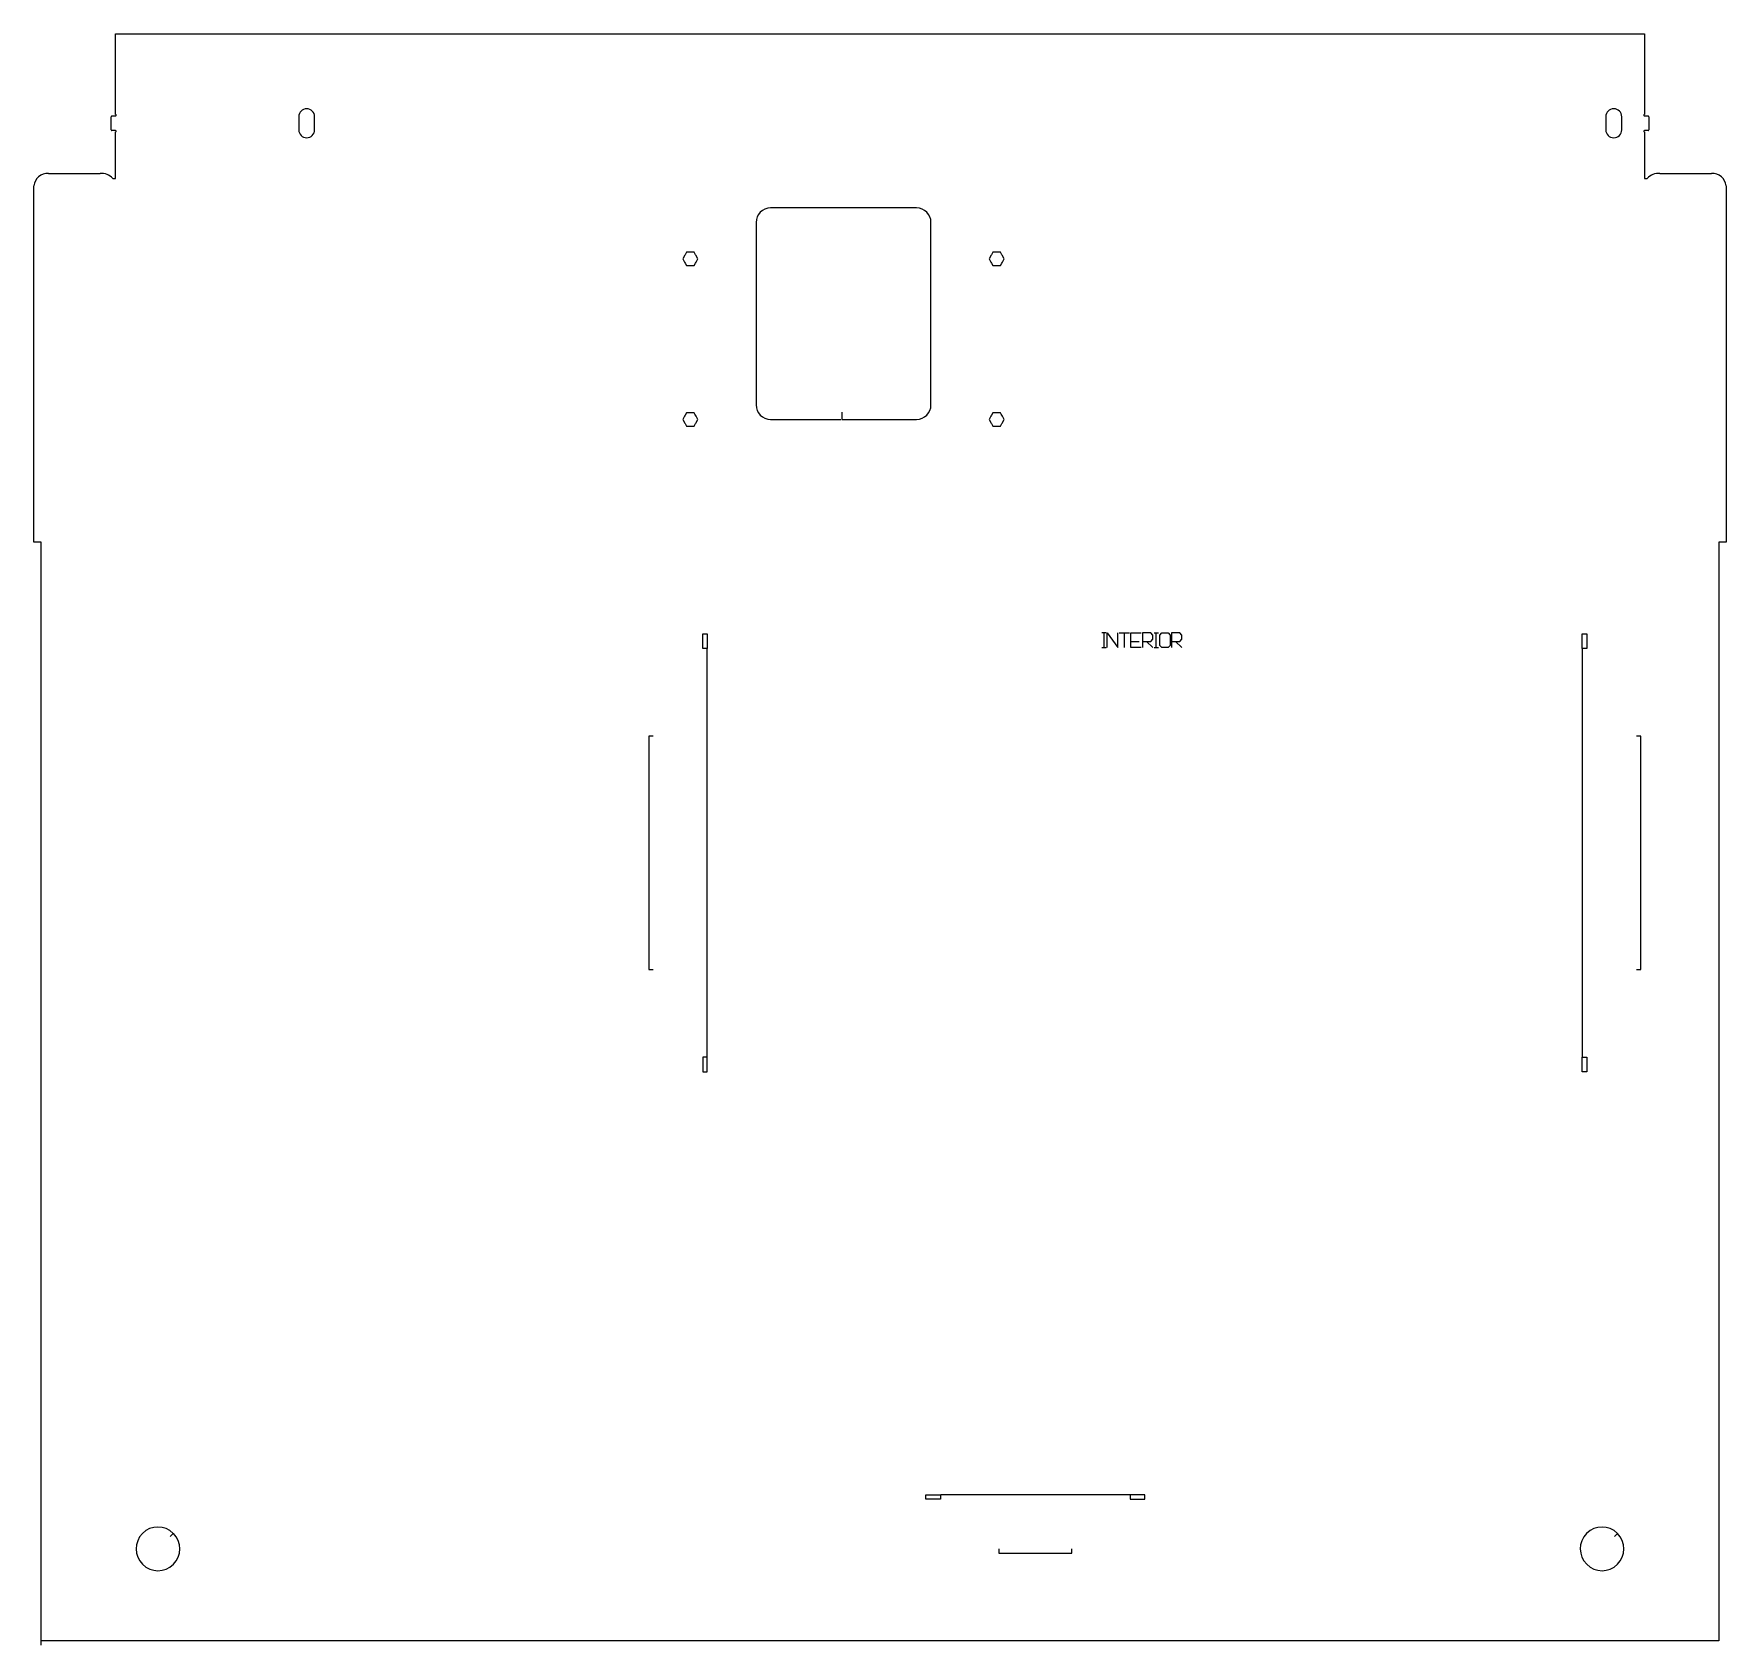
# Model space of a CAD drawing. Extents: x 13 to 1174, y 1 to 1105.
import ezdxf

# ---------------------------------------------------------------- set-up
doc = ezdxf.new("R2010")
doc.units = 0

msp = doc.modelspace()

# ---------------------------------------------------------------- linework, layer by layer
for p, q in [((69.45, 1049.53), (69.45, 1104.84)), ((69.45, 1104.84), (1117.55, 1104.84)), ((1117.55, 1104.84), (1117.55, 1049.53)), ((66.45, 1039.08), (66.45, 1048.08)), ((67, 1048.63), (69.5, 1048.63)), ((195.05, 1048.08), (195.05, 1039.08)), ((205.95, 1039.08), (205.95, 1048.08)), ((1091.05, 1048.08), (1091.05, 1039.08)), ((1101.95, 1039.08), (1101.95, 1048.08)), ((1117.5, 1048.63), (1120, 1048.63)), ((1120.55, 1048.08), (1120.55, 1039.08)), ((69.5, 1038.53), (67, 1038.53)), ((69.45, 1005.64), (69.45, 1037.64)), ((1120, 1038.53), (1117.5, 1038.53)), ((1117.55, 1037.64), (1117.55, 1005.64)), ((13.45, 756.54), (13.45, 1000.6)), ((23.5, 1009.14), (58.83, 1009.14)), ((67.52, 1005.64), (69.45, 1005.64)), ((1117.55, 1005.64), (1119.48, 1005.64)), ((1128.17, 1009.14), (1163.5, 1009.14)), ((1173.55, 1000.6), (1173.55, 756.54)), ((508.55, 975.59), (508.55, 850.59)), ((618.5, 985.54), (518.5, 985.54)), ((628.45, 850.59), (628.45, 975.59)), ((459.25, 952.28), (458.27, 950.59)), ((460.89, 955.12), (459.92, 953.44)), ((462.83, 955.12), (460.89, 955.12)), ((466.11, 955.12), (464.17, 955.12)), ((466.59, 954.29), (466.11, 955.12)), ((467.08, 953.44), (466.59, 954.29)), ((468.73, 950.59), (467.75, 952.28)), ((669.25, 952.28), (668.27, 950.59)), ((670.89, 955.12), (669.92, 953.44)), ((672.83, 955.12), (670.89, 955.12)), ((676.11, 955.12), (674.17, 955.12)), ((676.59, 954.29), (676.11, 955.12)), ((677.08, 953.44), (676.59, 954.29)), ((678.73, 950.59), (677.75, 952.28)), ((458.27, 950.59), (459.25, 948.91)), ((459.92, 947.75), (460.89, 946.07)), ((460.89, 946.07), (462.83, 946.07)), ((464.17, 946.07), (466.11, 946.07)), ((466.11, 946.07), (467.08, 947.75)), ((467.75, 948.91), (468.73, 950.59)), ((668.27, 950.59), (669.25, 948.91)), ((669.92, 947.75), (670.89, 946.07)), ((670.89, 946.07), (672.83, 946.07)), ((674.17, 946.07), (676.11, 946.07)), ((676.11, 946.07), (677.08, 947.75)), ((677.75, 948.91), (678.73, 950.59)), ((459.25, 842.28), (458.27, 840.59)), ((458.27, 840.59), (459.25, 838.91)), ((460.89, 845.12), (459.92, 843.44)), ((459.92, 837.75), (460.89, 836.07)), ((462.83, 845.12), (460.89, 845.12)), ((460.89, 836.07), (462.83, 836.07)), ((466.11, 845.12), (464.17, 845.12)), ((464.17, 836.07), (466.11, 836.07)), ((466.59, 844.29), (466.11, 845.12)), ((466.11, 836.07), (467.08, 837.75)), ((467.08, 843.44), (466.59, 844.29)), ((468.73, 840.59), (467.75, 842.28)), ((467.75, 838.91), (468.73, 840.59)), ((518.5, 840.64), (566.65, 840.64)), ((567.35, 845.59), (567.35, 840.64)), ((567.35, 840.64), (618.5, 840.64)), ((669.25, 842.28), (668.27, 840.59)), ((668.27, 840.59), (669.25, 838.91)), ((670.89, 845.12), (669.92, 843.44)), ((669.92, 837.75), (670.89, 836.07)), ((672.83, 845.12), (670.89, 845.12)), ((670.89, 836.07), (672.83, 836.07)), ((676.11, 845.12), (674.17, 845.12)), ((674.17, 836.07), (676.11, 836.07)), ((676.59, 844.29), (676.11, 845.12)), ((676.11, 836.07), (677.08, 837.75)), ((677.08, 843.44), (676.59, 844.29)), ((678.73, 840.59), (677.75, 842.28)), ((677.75, 838.91), (678.73, 840.59)), ((18.45, 756.54), (13.45, 756.54)), ((18.45, 3.62), (18.45, 756.54)), ((1173.55, 756.54), (1168.55, 756.54)), ((1168.55, 756.54), (1168.55, 3.57)), ((471.95, 683.55), (471.95, 693.65)), ((471.95, 693.65), (473.5, 693.65)), ((473.5, 693.65), (475.05, 693.65)), ((475.05, 693.65), (475.05, 683.55)), ((748.45, 694.25), (745.59, 694.25)), ((747.02, 694.25), (747.02, 684.25)), ((749.34, 684.25), (749.34, 694.25)), ((749.34, 694.25), (756.48, 684.25)), ((756.48, 684.25), (756.48, 694.25)), ((757.37, 694.25), (764.52, 694.25)), ((760.95, 694.25), (760.95, 684.25)), ((765.41, 684.25), (765.41, 694.25)), ((765.41, 694.25), (772.55, 694.25)), ((765.41, 688.53), (771.12, 688.53)), ((779.16, 694.25), (773.45, 694.25)), ((773.45, 694.25), (773.45, 684.25)), ((773.45, 688.53), (779.16, 688.53)), ((776.3, 688.53), (780.59, 684.25)), ((780.59, 692.82), (779.16, 694.25)), ((779.16, 688.53), (780.59, 689.96)), ((780.59, 689.96), (780.59, 692.82)), ((781.48, 694.25), (784.34, 694.25)), ((782.91, 684.25), (782.91, 694.25)), ((785.23, 692.82), (786.66, 694.25)), ((785.23, 685.68), (785.23, 692.82)), ((786.66, 684.25), (785.23, 685.68)), ((786.66, 694.25), (790.95, 694.25)), ((790.95, 694.25), (792.37, 692.82)), ((792.37, 685.68), (790.95, 684.25)), ((792.37, 692.82), (792.37, 685.68)), ((798.98, 694.25), (793.27, 694.25)), ((793.27, 694.25), (793.27, 684.25)), ((793.27, 688.53), (798.98, 688.53)), ((796.12, 688.53), (800.41, 684.25)), ((800.41, 692.82), (798.98, 694.25)), ((798.98, 688.53), (800.41, 689.96)), ((800.41, 689.96), (800.41, 692.82)), ((1074.95, 683.55), (1074.95, 693.65)), ((1074.95, 693.65), (1076.5, 693.65)), ((1076.5, 693.65), (1078.05, 693.65)), ((1078.05, 693.65), (1078.05, 683.55)), ((475.05, 683.55), (471.95, 683.55)), ((475.1, 403.7), (475.1, 683.5)), ((745.59, 684.25), (748.45, 684.25)), ((772.55, 684.25), (765.41, 684.25)), ((781.48, 684.25), (784.34, 684.25)), ((790.95, 684.25), (786.66, 684.25)), ((1074.9, 683.5), (1074.9, 403.7)), ((1078.05, 683.55), (1074.95, 683.55)), ((438, 623.6), (435, 623.6)), ((435, 623.6), (435, 463.6)), ((1115, 623.6), (1112, 623.6)), ((1115, 463.6), (1115, 623.6)), ((435, 463.6), (438, 463.6)), ((1112, 463.6), (1115, 463.6)), ((473.5, 403.65), (471.95, 403.65)), ((471.95, 403.65), (471.95, 393.55)), ((475.05, 403.65), (473.5, 403.65)), ((475.05, 393.55), (475.05, 403.65)), ((1074.95, 393.55), (1074.95, 403.65)), ((1074.95, 403.65), (1076.5, 403.65)), ((1076.5, 403.65), (1078.05, 403.65)), ((1078.05, 403.65), (1078.05, 393.55)), ((471.95, 393.55), (475.05, 393.55)), ((1078.05, 393.55), (1074.95, 393.55)), ((624.95, 100.55), (624.95, 103.65)), ((624.95, 103.65), (635.05, 103.65)), ((635.05, 100.55), (624.95, 100.55)), ((635.05, 103.65), (635.05, 102.1)), ((635.05, 102.1), (635.05, 100.55)), ((764.9, 103.7), (635.1, 103.7)), ((775.05, 103.65), (764.95, 103.65)), ((764.95, 103.65), (764.95, 100.55)), ((764.95, 100.55), (775.05, 100.55)), ((775.05, 102.1), (775.05, 103.65)), ((775.05, 100.55), (775.05, 102.1)), ((106.95, 75.13), (109.04, 77.21)), ((1096.95, 75.13), (1099.04, 77.21)), ((675, 66.6), (675, 63.6)), ((675, 63.6), (725, 63.6)), ((725, 63.6), (725, 66.6)), ((18.45, 0.62), (18.45, 3.62)), ((1168.55, 3.57), (18.5, 3.57))]:
    msp.add_line(p, q)
for centre, radius, start, end in [((67, 1048.08), 0.55, 90, 180), ((69.5, 1049.08), 0.45, 270, 96.34019), ((200.5, 1048.08), 5.45, 90, 180), ((200.5, 1048.08), 5.45, 0, 90), ((1096.5, 1048.08), 5.45, 90, 180), ((1096.5, 1048.08), 5.45, 0, 90), ((1117.5, 1049.08), 0.453, 83.65981, 270), ((1120, 1048.08), 0.55, 360, 90), ((67, 1039.08), 0.55, 180, 270), ((69.5, 1038.08), 0.443, 263.51693, 90), ((200.5, 1039.08), 5.45, 180, 0), ((1096.5, 1039.08), 5.45, 180, 0), ((1117.5, 1038.08), 0.45, 90, 276.48307), ((1120, 1039.08), 0.55, 270, 0), ((22.75, 999.84), 9.33, 85.38935, 175.32815), ((60.14, 999.84), 9.39, 38.16408, 98.01794), ((1126.86, 999.84), 9.39, 81.98206, 141.83592), ((1164.25, 999.84), 9.33, 4.67185, 94.61065), ((518.5, 975.59), 9.95, 90, 180), ((618.5, 975.59), 9.95, 0, 90), ((463.5, 950.59), 4.58, 141.47708, 158.3149), ((463.5, 950.59), 4.58, 81.58678, 98.41322), ((463.5, 950.59), 4.57, 21.6851, 38.52292), ((673.5, 950.59), 4.58, 141.47708, 158.3149), ((673.5, 950.59), 4.58, 81.58678, 98.41322), ((673.5, 950.59), 4.57, 21.6851, 38.52292), ((463.5, 950.59), 4.57, 201.5686, 218.42483), ((463.5, 950.59), 4.57, 261.56844, 278.43156), ((463.5, 950.59), 4.57, 321.57517, 338.4314), ((673.5, 950.59), 4.57, 201.5686, 218.42483), ((673.5, 950.59), 4.57, 261.56844, 278.43156), ((673.5, 950.59), 4.57, 321.57517, 338.4314), ((518.5, 850.59), 9.95, 180, 270), ((618.5, 850.59), 9.95, 270, 0), ((463.5, 840.59), 4.58, 141.47708, 158.3149), ((463.5, 840.59), 4.57, 201.5686, 218.42483), ((463.5, 840.59), 4.58, 81.58678, 98.41322), ((463.5, 840.59), 4.57, 261.56844, 278.43156), ((463.5, 840.59), 4.57, 21.6851, 38.52292), ((463.5, 840.59), 4.57, 321.57517, 338.4314), ((673.5, 840.59), 4.58, 141.47708, 158.3149), ((673.5, 840.59), 4.57, 201.5686, 218.42483), ((673.5, 840.59), 4.58, 81.58678, 98.41322), ((673.5, 840.59), 4.57, 261.56844, 278.43156), ((673.5, 840.59), 4.57, 21.6851, 38.52292), ((673.5, 840.59), 4.57, 321.57517, 338.4314), ((98.5, 66.6), 14.96, 45.18963, 45.02709), ((1088.5, 66.6), 14.96, 45.18963, 45.02709)]:
    msp.add_arc(centre, radius, start, end)

doc.saveas('drawing.dxf')
